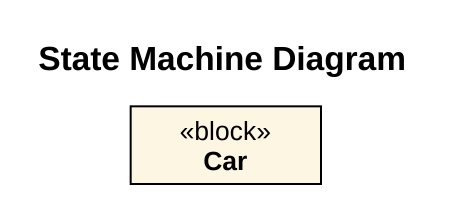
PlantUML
@startuml
title State Machine Diagram
hide circle
hide empty members
class Car <<block>>
@enduml
